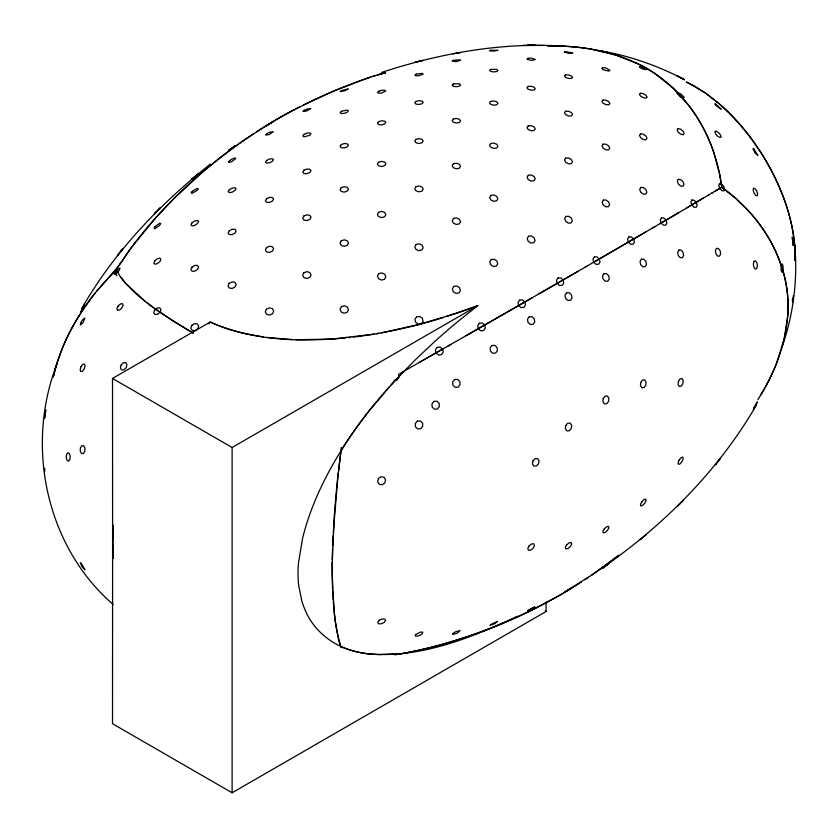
<?xml version="1.0" encoding="UTF-8"?>
<svg xmlns="http://www.w3.org/2000/svg" width="838" height="838" viewBox="0 0 838 838"><rect width="100%" height="100%" fill="white"/><g stroke="black" fill="none" stroke-linecap="round" stroke-linejoin="round"><path stroke-width="1.26" d="M332.204 562.361L332.518 588.946M332.246 559.774L332.518 549.183M794.969 260.063C795.702 242.999 792.57 225.988 787.668 209.699A138.092 79.82 60 0 0 769.211 166.437A140.973 81.485 60 0 0 761.585 153.553L751.843 139.338A146.608 84.743 60 0 0 718.313 103.011L706.245 93.584L694 85.801L686.217 82.009M332.613 546.481L333.105 535.482M333.252 532.696L338.175 473.344M113.371 526.138L112.606 542.395L112.512 723.718L232.116 792.779L546.083 611.51L546.083 601.935M113.444 525.321L112.606 542.395L113.444 558.496M341.276 447.356L337.808 476.791A231.498 43.283 -82.3 0 0 334.247 516.889L332.194 563.524A181.238 33.897 -82.3 0 0 332.194 576.23L334.236 612.829A231.498 43.293 -82.3 0 0 337.808 635.414L338.363 637.802M792.266 300.392L792.643 298.318M792.717 302.162L793.345 295.594M53.37 376.859C60.2 346.115 75.567 317.812 95.008 293.237M53.349 376.828L55.916 366.761C25.569 448.11 46.739 547.005 113.14 604.46M760.621 395.211C783.551 357.857 796.268 310.971 782.084 268.118M782.084 346.984C793.513 314.103 797.996 278.74 794.602 244.088M56.659 364.258L61.3 350.913A232.995 185.188 -22.2 0 1 75.221 322.19L78.563 316.596M44.739 468.222L44.655 471.679M80.574 311.809L84.648 304.435M759.438 397.149L762.79 391.556A232.995 185.198 -22.2 0 0 776.711 362.844L784.106 339.254L787.783 315.559A182.097 144.733 -22.2 0 0 787.783 297.993C784.693 253.17 757.678 212.915 721.748 187.22C716.626 145.215 695.823 104.457 661.905 78.552C629.757 53.915 588.077 45.346 548.262 46.006M81.59 308.709C113.958 252.238 159.503 204.357 210.328 164.133M756.41 405.037C718.365 470.883 663.214 525.772 600.972 568.876M757.835 399.684L759.238 397.463M96.538 291.331L116.252 269.469L132.069 246.613L155.334 218.205L174.136 198.344L200.764 173.676A777.538 634.733 58.1 0 1 243.617 140.47L266.254 125.637A702.38 573.381 58.1 0 1 289.697 112.103L313.894 99.9A777.538 634.733 58.1 0 1 364.216 79.317L372.826 76.373M208.746 323.782L210.202 322.043A127.502 73.608 0 0 0 246.068 333.775M384.715 392.142L377.98 399.988A264.777 152.872 -60 0 0 340.71 451.095M386.077 390.592L394.782 380.944M389.282 386.988L369.736 410.086A265.636 153.364 -60 0 0 351.415 434.859C331.471 464.126 314.543 495.834 304.749 530.004A149.436 86.272 -60 0 0 302.549 538.446L298.475 563.063A121.866 70.361 -60 0 0 298.716 585.71L301.9 601.202A148.2 85.56 -60 0 0 304.749 609.142C312.731 629.317 330.759 644.443 351.426 650.382A265.636 153.364 -60 0 0 369.747 654.007C418.644 657.83 466.305 639.698 510.007 619.732M391.116 384.956L397.558 377.969M395.693 379.97L415.533 359.596L434.995 341.276A530.066 306.038 -60 0 1 458.952 320.64L477.786 305.671A461.089 266.212 0 0 1 457.904 312.815L419.126 324.463L381.5 332.833M399.412 376L400.344 375.015M402.209 373.067L403.141 372.103M157.816 210.254L160.32 207.772L154.402 213.669L156.905 211.176M680.184 503.491L677.68 505.974L683.599 500.077L681.095 502.559M192.845 178.232L191.535 179.322L197.946 173.979L196.637 175.079M641.363 538.666L640.054 539.766L646.465 534.424L645.155 535.513M617.606 556.16L591.89 574.994M253.013 134.101C218.152 157.251 185.952 184.486 157.795 215.471C146.619 227.779 136.123 240.705 126.496 254.27C116.461 271.365 101.084 284.082 89.676 300.203A250.468 199.413 -22 0 0 78.646 316.628M584.987 579.645L588.454 577.33M256.501 131.817L260.01 129.555A711.745 581.027 58.1 0 1 296.212 108.647L299.931 106.74M581.499 581.928L577.99 584.191A711.745 581.027 58.1 0 1 541.788 605.099C497.06 628.196 449.042 645.145 399.485 654.185M720.062 188.236L715.642 190.865M720.952 187.702L721.748 187.22L719.507 173.686L713.63 152.013A262.964 208.044 -36.6 0 0 707.031 135.526L704.433 130.246A248.834 196.93 -36.3 0 0 688.826 105.515L673.113 88.116L654.625 73.325A198.994 157.492 -36.3 0 0 638.944 64.275L615.982 55.13L591.24 49.17M708.393 195.17L691.423 205.195M707.984 195.411L721.748 187.22L735.712 198.397L748.324 210.726A250.468 198.983 -21.9 0 1 759.458 224.092M711.504 193.316L712.96 192.457M677.272 213.522L682.645 210.359M682.541 210.422L687.925 207.248M687.087 207.751L693.11 204.2M659.904 223.704L677.816 213.198M645.889 231.885L584.987 267.28M654.855 226.648L643.155 233.488A775.799 12.413 -29.4 0 1 593.377 262.43M651.608 228.544L660.595 223.296M586.841 266.212L539.19 293.729M113.371 557.762L112.606 542.395L112.512 378.451L210.202 322.043C252.406 340.856 300.035 342.103 345.382 337.965M112.512 378.451L232.116 447.502L477.786 305.671L446.727 316.481M448.005 346.052L541.777 292.242A711.745 11.386 -29.4 0 0 578 271.334M399.485 373.748L450.854 344.428M303.66 104.855L333.765 91.038L363.964 79.401M514.522 617.554L517.224 616.223M510.908 619.303L513.61 617.994M364.907 79.076L370.522 77.148M372.397 76.53L375.194 75.609M374.073 75.986L377.791 74.792M381.594 72.424C440.411 53.15 502.559 41.921 564.592 46.237M443.176 317.592C413.825 326.663 383.731 333.461 353.217 337.106M452.991 53.894L460.46 52.448L457.977 53.223M376.409 333.734L378.965 333.294M394.981 654.97L396.102 654.782M373.863 334.163L332.131 339.065L295.877 339.746M394.059 380.316L397.139 379.949L398.961 377.446L398.448 374.282M402.669 653.493L419.848 650.016A692.67 565.472 58.1 0 0 443.176 644.097L466.075 637.069A774.019 631.862 58.1 0 0 532.12 609.98L560.014 595.106L593.377 573.978A775.799 633.319 58.1 0 0 618.832 555.206M348 337.693L350.609 337.41M401.266 653.65L377.98 654.593M543.338 45.451L522.64 45.42M551.844 45.964L558.558 46.027A248.834 196.94 -36.3 0 1 591.24 49.159M292.232 339.61L266.976 337.452M263.425 336.97L246.026 333.849M597.159 50.29C627.725 55.088 657.149 65.322 684.51 79.683M686.867 82.134L704.768 92.547L718.711 103.357M193.379 333.147L172.115 320.315L154.213 308.133M545.245 611.028L546.083 611.51M152.6 306.959L146.524 302.35M145.089 301.23L126.171 283.946L120.253 276.624L116.252 269.469L117.718 272.56M120.452 276.896C137.401 298.852 161.587 313.674 184.8 328.15A198.302 39.815 21.7 0 0 192.991 332.927M759.438 224.102L762.79 228.784A232.995 185.188 -22.2 0 1 776.7 253.725L781.341 265.814M341.276 647.784L338.175 637.037M337.976 636.157L335.21 620.79L333.252 601.873M333.105 599.799L332.613 591.178M794.948 260.461C795.932 222.353 781.32 185.544 761.585 153.553A145.623 84.177 60 0 0 718.711 103.388M232.116 447.502L232.116 792.779M547.371 45.922A262.964 208.672 -36.6 0 1 551.865 45.87M338.583 471.564A249.242 45.713 -82.3 0 1 341.014 451.137M340.72 646.726A249.242 46.404 -82.4 0 1 338.259 638.231M378.032 654.468A264.777 152.872 -60 0 1 340.71 646.527M442.359 349.237A692.67 10.967 -29.4 0 1 419.094 362.519M532.12 297.804A774.019 12.381 -29.4 0 1 466.075 335.724M678.33 212.946A692.858 11.051 -29.4 0 1 661.664 222.709M703.574 197.82A566.478 8.736 -29.4 0 1 688.574 206.682M116.953 275.817A276.173 57.214 20.1 0 1 114.921 271.659M415.397 634.795L415.355 636.042L417.45 636.147L420.446 635.057L422.603 633.402L422.645 632.156L420.55 632.051L415.397 634.795M80.417 447.88L80.259 451.116L81.475 453.473L83.36 453.578L84.795 451.368L84.963 448.141L83.737 445.774L81.862 445.669L80.417 447.88M66.516 454.762L66.275 457.946L67.176 460.586L68.695 461.11L69.931 459.224L70.172 456.029L69.271 453.4L67.763 452.876L66.516 454.762M640.766 382.421L640.462 385.606L641.803 387.753L643.993 387.596L645.752 385.239L646.056 382.055L644.715 379.907L642.526 380.064L640.766 382.421M44.739 414.695L44.655 418.152L45.807 409.897L44.739 414.695M603.213 398.469L602.889 401.653L604.334 403.822L606.681 403.707L608.556 401.381L608.87 398.197L607.435 396.028L605.088 396.133L603.213 398.469M565.744 425.505L565.336 428.658L566.781 430.837L569.243 430.763L571.265 428.469L571.673 425.316L570.228 423.138L567.776 423.221L565.744 425.505M678.455 381.217L678.047 384.37L679.157 386.433L681.137 386.203L682.823 383.814L683.232 380.661L682.122 378.587L680.142 378.818L678.455 381.217M781.184 264.651L781.121 270.517L782.043 272.287L782.996 271.627L783.059 265.761L782.137 263.991L781.184 264.651M533.01 460.837L532.423 463.927L533.775 466.085L536.289 466.043L538.478 463.843L539.064 460.753L537.703 458.596L535.199 458.627L533.01 460.837M80.71 323.091L80.333 324.976L83.014 322.745L84.889 318.052L82.208 320.284L80.71 323.091M753.498 188.278L753.111 190.1L754.064 193.054L755.792 195.422L757.29 195.809L757.667 193.976L756.724 191.022L754.986 188.655L753.498 188.278M54.941 369.16L54.585 370.763L57.235 362.812L54.941 369.16M754.001 261.435L753.352 264.085L753.907 267.249L755.321 269.082L756.777 268.495L757.426 265.845L756.882 262.682L755.457 260.848L754.001 261.435M378.451 478.508L377.666 481.62L379.195 484.217L382.149 484.793L384.789 483.002L385.585 479.902L384.055 477.293L381.101 476.728L378.451 478.508M452.949 633.465L452.698 634.429L457.548 633.067L460.052 630.574L455.202 631.936L452.949 633.465M121.196 364.886L120.4 367.861L121.52 369.925L123.898 369.851L126.161 367.693L126.957 364.719L125.836 362.655L123.458 362.728L121.196 364.886M81.024 366.688L80.144 369.684L80.71 371.59L82.386 371.286L84.188 368.95L85.067 365.965L84.512 364.059L82.836 364.362L81.024 366.688M191.745 325.437L190.792 328.213L192.143 330.371L195.013 330.654L197.726 328.884L198.69 326.108L197.339 323.95L194.458 323.667L191.745 325.437M792.266 237.259L793.261 245.524L792.266 237.259M154.653 261.068L153.836 263.268L155.082 264.242L157.67 263.425L160.068 261.288L160.896 259.089L159.649 258.114L157.062 258.932L154.653 261.068M114.806 272.287L114.094 274.173L115.11 274.361L119.279 270.265L119.991 268.39L118.975 268.191L114.806 272.287M266.337 309.274L265.3 311.966L266.725 314.365L269.763 315.067L272.643 313.663L273.68 310.971L272.266 308.573L269.218 307.871L266.337 309.274M753.907 407.907L753.352 409.311L757.426 401.936L753.907 407.907M154.779 309.934L153.721 312.605L154.8 314.428L157.376 314.355L159.953 312.417L161.011 309.746L159.932 307.923L157.345 307.996L154.779 309.934M679.157 459.926L678.047 462.712L678.455 464.325L680.142 463.823L682.122 461.497L683.232 458.7L682.823 457.087L681.137 457.59L679.157 459.926M719.517 183.627L718.784 185.46L719.748 188.341L721.832 190.603L723.833 190.907L724.566 189.074L723.613 186.183L721.518 183.931L719.517 183.627M229.13 283.454L228.03 285.988L229.329 288.042L232.262 288.429L235.111 286.91L236.201 284.375L234.902 282.312L231.969 281.935L229.13 283.454M118.001 306.205L116.838 308.824L117.53 310.364L119.656 309.924L121.971 307.756L123.134 305.137L122.442 303.597L120.316 304.047L118.001 306.205M303.775 272.853L302.654 275.346L303.995 277.682L307.022 278.478L309.955 277.284L311.087 274.791L309.746 272.455L306.718 271.659L303.775 272.853M716.459 248.436L715.422 250.667L715.893 253.841L717.611 256.103L719.57 256.124L720.607 253.904L720.135 250.719L718.417 248.457L716.459 248.436M192.028 267.123L190.865 269.522L191.965 271.208L194.699 271.198L197.454 269.501L198.616 267.102L197.506 265.405L194.783 265.416L192.028 267.123M691.842 200.041L690.879 202.01L691.738 204.954L693.927 207.154L696.158 207.311L697.122 205.341L696.252 202.398L694.074 200.198L691.842 200.041M191.975 222.887L190.98 224.898L192.185 225.904L194.887 225.307L197.506 223.453L198.501 221.431L197.286 220.425L194.584 221.033L191.975 222.887M266.505 247.598L265.342 249.923L266.61 251.903L269.574 252.374L272.486 251.044L273.649 248.708L272.371 246.739L269.417 246.267L266.505 247.598M490.471 624.624L490.094 625.389L494.734 623.661L497.416 621.44L490.471 624.624M341.202 240.852L340.019 243.177L341.317 245.44L344.324 246.32L347.288 245.293L348.472 242.968L347.183 240.705L344.167 239.825L341.202 240.852M529.124 545.831L527.793 548.45L528.411 550.231L530.632 550.147L533.146 548.23L534.476 545.601L533.848 543.82L531.627 543.904L529.124 545.831M641.803 501.815L640.462 504.434L640.766 505.953L642.526 505.471L644.715 503.282L646.056 500.663L645.752 499.144L643.993 499.626L641.803 501.815M678.246 179.353L677.293 181.186L678.298 183.972L680.666 186.078L683.022 186.266L683.976 184.444L682.98 181.657L680.603 179.552L678.246 179.353M678.864 250.07L677.68 252.28L678.225 255.422L680.184 257.664L682.415 257.685L683.599 255.475L683.054 252.332L681.095 250.091L678.864 250.07M661.433 217.901L660.313 219.965L661.109 222.95L663.361 225.108L665.749 225.181L666.87 223.118L666.074 220.122L663.822 217.964L661.433 217.901M154.978 226.679L154.024 228.418L155.02 228.722L159.754 225.265L160.707 223.537L159.702 223.222L154.978 226.679M229.329 230.733L228.114 232.922L229.245 234.525L232.053 234.588L234.902 233.09L236.117 230.9L234.986 229.298L232.178 229.224L229.329 230.733M303.88 215.963L302.675 218.131L303.932 220.038L306.907 220.572L309.861 219.42L311.066 217.252L309.809 215.345L306.834 214.811L303.88 215.963M604.334 528.809L602.889 531.344L603.213 532.863L605.088 532.486L607.435 530.423L608.87 527.888L608.556 526.358L606.681 526.746L604.334 528.809M341.485 306.572L340.039 309.096L341.056 311.851L343.947 313.213L347.016 312.396L348.461 309.871L347.435 307.117L344.544 305.755L341.485 306.572M566.781 544.742L565.336 547.266L565.744 548.88L567.776 548.628L570.228 546.669L571.673 544.145L571.265 542.532L569.243 542.783L566.781 544.742M640.787 187.45L639.687 189.357L640.682 192.122L643.186 194.123L645.731 194.186L646.831 192.29L645.836 189.524L643.333 187.523L640.787 187.45M378.828 273.638L377.425 276.037L378.483 278.687L381.374 280.049L384.422 279.316L385.826 276.917L384.768 274.256L381.866 272.905L378.828 273.638M628.856 236.924L627.599 239.071L628.332 242.088L630.647 244.214L633.161 244.204L634.418 242.056L633.675 239.04L631.37 236.913L628.856 236.924M641.363 259.204L640.054 261.435L640.62 264.557L642.736 266.756L645.155 266.735L646.465 264.504L645.899 261.383L643.783 259.183L641.363 259.204M378.671 212.244L377.393 214.392L378.598 216.613L381.573 217.608L384.569 216.78L385.847 214.633L384.652 212.412L381.678 211.427L378.671 212.244M229.319 189.765L228.219 191.619L229.403 192.614L232.168 192.174L234.912 190.551L236.012 188.697L234.839 187.702L232.063 188.141L229.319 189.765M416.182 244.434L414.82 246.707L415.899 249.284L418.801 250.656L421.818 250.017L423.18 247.744L422.101 245.167L419.199 243.795L416.182 244.434M677.932 128.675L677.104 130.047L678.351 132.383L680.938 134.321L683.347 134.729L684.164 133.357L682.918 131.021L680.33 129.083L677.932 128.675M603.36 200.083L602.155 202.073L603.14 204.828L605.727 206.745L608.409 206.703L609.614 204.713L608.629 201.958L606.042 200.041L603.36 200.083M341.255 187.66L340.029 189.671L341.276 191.514L344.261 192.112L347.236 191.116L348.461 189.105L347.215 187.262L344.229 186.665L341.255 187.66M266.652 198.732L265.405 200.753L266.557 202.283L269.427 202.419L272.34 201.099L273.576 199.077L272.423 197.548L269.553 197.412L266.652 198.732M453.547 218.425L452.227 220.572L453.327 223.076L456.218 224.469L459.203 223.935L460.533 221.787L459.423 219.284L456.532 217.89L453.547 218.425M565.954 216.424L564.665 218.498L565.629 221.274L568.279 223.118L571.066 222.96L572.344 220.886L571.38 218.11L568.73 216.267L565.954 216.424M594.351 256.973L592.979 259.183L593.681 262.242L596.028 264.337L598.667 264.242L600.039 262.032L599.348 258.984L596.991 256.889L594.351 256.973M528.569 236.232L527.207 238.411L528.139 241.218L530.831 243.01L533.691 242.748L535.063 240.569L534.12 237.762L531.428 235.97L528.569 236.232M603.926 273.67L602.501 275.932L603.067 279.064L605.277 281.222L607.843 281.149L609.268 278.886L608.702 275.754L606.492 273.597L603.926 273.67M416.046 186.654L414.779 188.665L415.983 190.813L418.958 191.839L421.954 191.148L423.221 189.137L422.017 186.989L419.042 185.963L416.046 186.654M491.204 259.581L489.759 261.854L490.659 264.714L493.373 266.484L496.306 266.117L497.741 263.844L496.84 260.985L494.137 259.225L491.204 259.581M490.921 195.369L489.633 197.391L490.764 199.842L493.645 201.277L496.588 200.858L497.866 198.836L496.745 196.385L493.865 194.95L490.921 195.369M303.922 170.219L302.728 172.083L303.964 173.529L306.897 173.696L309.819 172.492L311.013 170.627L309.777 169.192L306.844 169.014L303.922 170.219M453.85 286.397L452.342 288.775L453.19 291.687L455.914 293.447L458.899 293.017L460.408 290.65L459.559 287.727L456.846 285.968L453.85 286.397M416.528 316.932L414.936 319.383L415.721 322.379L418.434 324.149L421.472 323.667L423.064 321.205L422.279 318.22L419.566 316.439L416.528 316.932M557.972 278.027L556.484 280.311L557.134 283.391L559.533 285.454L562.277 285.297L563.765 283.014L563.115 279.934L560.716 277.87L557.972 278.027M528.307 175.268L527.071 177.164L528.212 179.562L531.062 181.06L533.953 180.778L535.199 178.871L534.047 176.472L531.198 174.974L528.307 175.268M640.494 133.944L639.499 135.463L640.714 137.799L643.416 139.579L646.025 139.757L647.02 138.239L645.815 135.903L643.113 134.122L640.494 133.944M378.629 162.205L377.393 164.07L378.64 165.851L381.625 166.511L384.611 165.652L385.847 163.787L384.611 161.996L381.615 161.346L378.629 162.205M565.692 158.12L564.508 159.901L565.671 162.279L568.499 163.85L571.327 163.693L572.501 161.912L571.338 159.545L568.52 157.973L565.692 158.12M566.519 292.86L564.99 295.175L565.514 298.318L567.797 300.444L570.489 300.318L572.019 298.003L571.495 294.861L569.222 292.724L566.519 292.86M453.421 163.756L452.174 165.631L453.389 167.726L456.354 168.805L459.329 168.239L460.575 166.353L459.371 164.269L456.406 163.19L453.421 163.756M603.088 144.157L601.988 145.822L603.161 148.169L605.937 149.834L608.681 149.834L609.781 148.179L608.598 145.833L605.832 144.167L603.088 144.157M519.602 300.13L518.02 302.476L518.628 305.587L521.068 307.619L523.918 307.399L525.499 305.053L524.892 301.952L522.451 299.91L519.602 300.13M192.269 191.336L191.169 192.939L192.164 193.306L197.213 190.31L198.313 188.697L197.318 188.341L192.269 191.336M266.673 160.446L265.499 162.143L266.662 163.117L269.48 162.802L272.308 161.367L273.492 159.67L272.329 158.696L269.501 159.021L266.673 160.446M479.346 323.248L477.681 325.647L478.247 328.768L480.729 330.79L483.652 330.518L485.328 328.119L484.752 324.987L482.279 322.976L479.346 323.248M117.865 254.888L117.393 255.569L122.578 248.991L117.865 254.888M529.166 316.827L527.521 319.184L527.982 322.358L530.297 324.474L533.094 324.306L534.738 321.939L534.277 318.775L531.962 316.659L529.166 316.827M715.893 464.063L715.422 464.755L720.607 458.177L715.893 464.063M490.796 143.497L489.57 145.236L490.796 147.279L493.75 148.41L496.704 147.991L497.929 146.252L496.714 144.209L493.76 143.068L490.796 143.497M437.174 347.382L435.425 349.834L435.97 352.976L438.473 354.977L441.479 354.652L443.229 352.201L442.694 349.058L440.18 347.058L437.174 347.382M341.296 144.576L340.071 146.294L341.286 147.687L344.24 147.938L347.204 146.901L348.43 145.184L347.204 143.79L344.25 143.539L341.296 144.576M416.015 139.349L414.768 141.077L416.015 142.806L419 143.518L421.985 142.806L423.232 141.077L421.985 139.349L419 138.637L416.015 139.349M491.854 345.518L490.094 347.917L490.471 351.112L492.775 353.238L495.646 353.049L497.416 350.651L497.039 347.456L494.734 345.329L491.854 345.518M528.181 125.93L526.987 127.533L528.223 129.523L531.156 130.738L534.078 130.466L535.273 128.863L534.036 126.873L531.103 125.658L528.181 125.93M527.982 610.441L527.521 611.049L534.738 606.89L527.982 610.441M379.195 620.298L377.666 622.278L378.451 623.744L381.101 623.849L384.055 622.529L385.585 620.549L384.789 619.083L382.149 618.978L379.195 620.298M453.389 119.038L452.153 120.62L453.389 122.285L456.385 123.06L459.371 122.495L460.607 120.913L459.36 119.247L456.375 118.472L453.389 119.038M454.605 379.551L452.698 381.95L452.949 385.176L455.202 387.334L458.145 387.156L460.052 384.747L459.811 381.531L457.548 379.373L454.605 379.551M378.671 121.667L377.425 123.228L378.629 124.558L381.594 124.883L384.579 124.003L385.826 122.442L384.611 121.112L381.646 120.787L378.671 121.667M304.047 134.352L302.801 135.892L303.953 136.835L309.693 135.368L310.929 133.829L309.788 132.886L306.938 133.106L304.047 134.352M229.591 160.624L228.386 162.09L229.371 162.467L231.958 161.535L235.845 158.372L234.86 157.994L232.273 158.927L229.591 160.624M434 401.371L431.999 403.769L432.157 406.996L434.367 409.174L437.342 409.028L439.342 406.639L439.196 403.403L436.986 401.224L434 401.371M490.764 101.346L489.539 102.77L490.785 104.362L493.771 105.211L496.745 104.792L497.971 103.378L496.725 101.775L493.739 100.937L490.764 101.346M565.66 111.255L564.424 112.669L565.577 114.617L568.447 115.969L571.348 115.937L572.595 114.534L571.443 112.575L568.573 111.224L565.66 111.255M417.45 421.064L415.355 423.431L415.397 426.657L417.554 428.867L420.55 428.763L422.645 426.406L422.603 423.169L420.446 420.959L417.45 421.064M416.046 101.419L414.779 102.823L415.983 104.08L418.958 104.467L421.954 103.744L423.221 102.341L422.017 101.084L419.042 100.696L416.046 101.419M341.412 111.265L340.134 112.648L341.255 113.528L344.135 113.392L347.079 112.323L348.367 110.951L347.236 110.071L341.412 111.265M528.139 86.492L526.934 87.739L528.191 89.257L531.166 90.179L534.12 89.949L535.325 88.702L534.068 87.173L531.093 86.262L528.139 86.492M266.934 133.692L265.656 135.012L269.27 134.551L273.335 131.744L269.721 132.195L266.934 133.692M603.098 100.047L601.883 101.241L603.014 103.137L605.822 104.624L608.671 104.823L609.886 103.619L608.755 101.723L605.947 100.246L603.098 100.047M266.505 125.679L265.981 126.192L273.01 121.709L266.505 125.679M565.514 591.523L564.99 592.026L572.019 587.553L565.514 591.523M453.431 83.905L452.153 85.12L453.348 86.293L456.322 86.733L459.329 86.178L460.607 84.952L459.402 83.779L453.431 83.905M378.797 91.195L377.467 92.39L378.577 93.175L381.468 93.102L385.773 91.017L384.673 90.232L381.782 90.295L378.797 91.195M565.514 74.959L564.351 75.986L565.629 77.431L568.583 78.426L571.495 78.416L572.658 77.379L571.39 75.944L568.426 74.938L565.514 74.959M490.712 69.376L489.528 70.402L490.817 71.46L493.833 71.911L496.798 71.502L497.982 70.465L496.683 69.418L490.712 69.376M304.309 110.312L302.937 111.444L306.572 111.025L310.793 108.584L307.169 109.003L304.309 110.312M229.298 149.908L228.732 150.369L235.499 145.487L229.298 149.908M603.067 567.797L602.501 568.258L609.268 563.377L603.067 567.797M640.546 93.228L639.384 94.149L640.494 95.972L643.217 97.617L645.972 98.13L647.135 97.198L646.035 95.375L643.301 93.73L640.546 93.228M416.182 74.132L414.82 75.127L415.899 75.808L418.801 75.776L423.18 74.058L422.101 73.377L416.182 74.132M528.045 58.272L526.913 59.058L531.282 60.483L535.346 59.488L530.978 58.063L528.045 58.272M602.889 67.658L601.799 68.412L603.098 69.732L608.87 71.115L609.97 70.361L605.738 67.92L602.889 67.658M341.695 90.535L340.259 91.468L343.863 91.017L348.241 88.964L341.695 90.535M453.578 60.294L452.174 61.059L456.134 61.614L460.575 60.305L459.517 59.76L453.578 60.294M678.047 92.861L676.989 93.395L680.655 96.957L683.221 97.899L684.279 97.365L680.624 93.804L678.047 92.861M379.101 74.31L377.592 75.032L385.658 72.801L379.101 74.31M716.029 131.168L714.866 131.713L715.558 133.808L717.684 136.217L719.999 137.537L721.162 136.992L720.471 134.897L718.344 132.488L716.029 131.168M565.357 51.579L564.32 52.071L568.782 53.391L572.7 52.962L565.357 51.579M640.274 66.485L639.31 66.841L640.661 67.993L643.542 69.282L647.208 69.585L640.274 66.485M490.984 50.249L489.539 50.741L493.456 51.139L497.961 50.322L490.984 50.249M416.528 61.855L414.936 62.337L423.064 60.346L416.528 61.855M528.422 45.283L526.924 45.399L535.346 45.378L528.422 45.283M602.637 51.369L601.768 51.411L610.001 53.035L602.637 51.369M715.6 104.027L714.783 103.954L715.862 105.42L721.246 109.191L715.6 104.027M753.812 148.871L752.933 148.682L755.164 153.155L757.856 155.376L753.812 148.871M677.649 76.007L676.957 75.776L684.311 79.694L677.649 76.007M81.475 563.681L80.259 562.727L81.862 566.32L84.963 569.725L81.475 563.681"/></g></svg>
